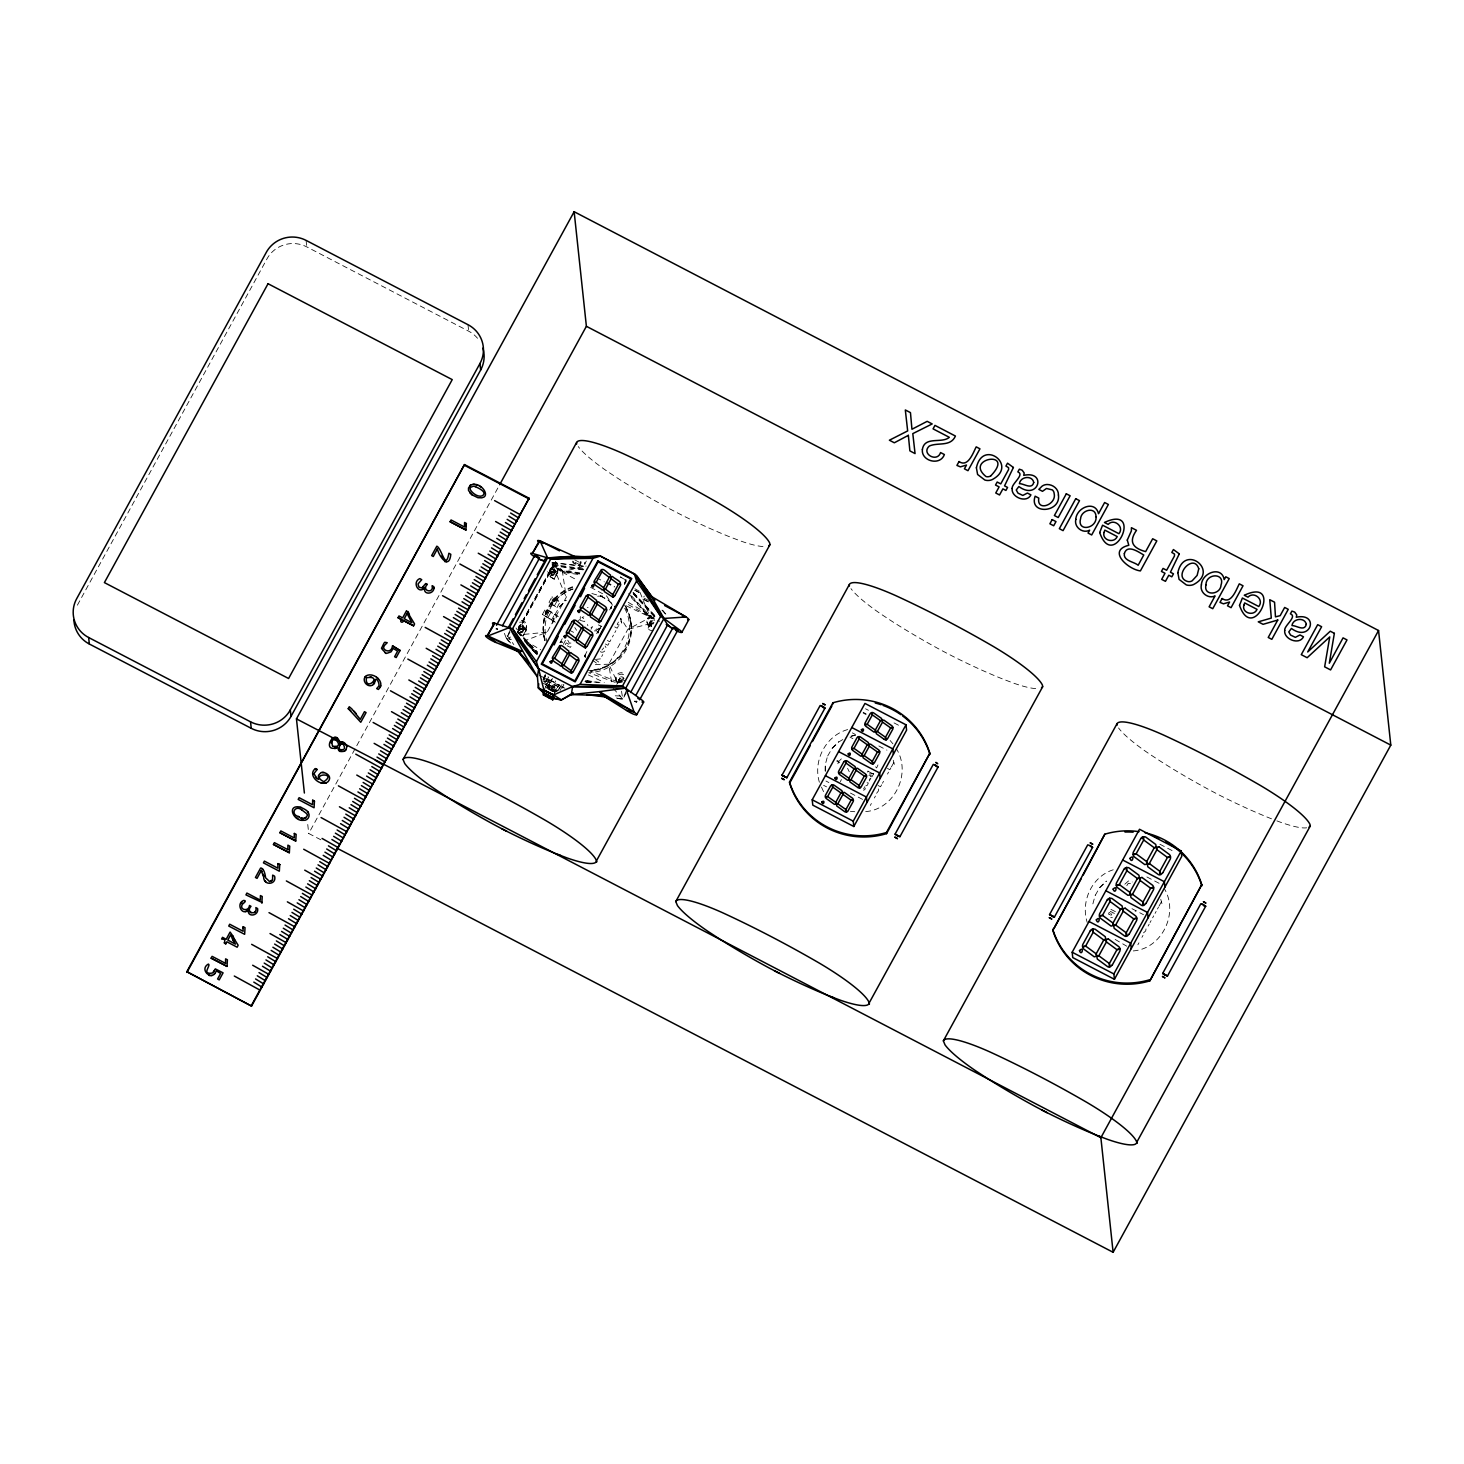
<?xml version="1.0" encoding="UTF-8"?>
<svg xmlns="http://www.w3.org/2000/svg" width="1464" height="1464" viewBox="0 0 1464 1464"><rect width="100%" height="100%" fill="white"/><g stroke="black" fill="none" stroke-linecap="round" stroke-linejoin="round"><path stroke-width="0.75" stroke-dasharray="5 3.75" d="M567.758 640.171L569.368 643.208L572.845 642.824M825.239 771.016L825.275 764.336M825.275 771.235L825.293 764.574L827.672 755.735M545.267 611.934C546.511 607.633 550.574 614.551 546.475 614.441C542.87 610.781 547.481 614.898 548.048 611.659M552.038 601.265L553.557 599.673L554.728 601.503L552.129 601.594L553.246 598.447L554.801 600.99M551.946 686.433C553.191 682.114 557.253 689.05 553.154 688.94C549.659 685.189 553.831 689.343 554.746 686.323M554.874 687.732L553.429 686.232L552.093 687.824M585.655 656.824L584.575 655.543L585.582 654.188M585.38 657.611L585.637 654.756M598.062 633.125L598.392 631.167M598.373 632.448L598.465 630.179M611.037 607.414L611.165 608.64L611.183 606.553M1126.804 885.683L1128.268 883.323L1130.739 883.744M522.886 627.013A1.83 1.793 -6.1 0 0 520.562 624.89A1.83 1.793 -6.1 0 0 519.848 627.928A1.83 1.793 -6.1 0 0 522.886 627.013L523.307 630.911M554.545 573.248L552.221 571.747L551.031 574.291M554.527 573.87L554.582 573.394M554.563 574.181L554.161 569.496A1.83 1.793 -6.1 0 0 551.361 568.032A1.83 1.793 -6.1 0 0 551.471 571.143A1.83 1.793 -6.1 0 0 554.161 569.496M619.913 682.261L619.437 678.838M651.132 625.988L651.59 624.396M555.716 690.66L547.481 686.378C547.078 682.096 549.494 693.076 555.881 691.392L556.558 688.702L544.846 682.608L547.957 676.899M847.583 768.326L849.248 771.766M840.409 781.666L841.361 779.543M509.435 641.927L506.453 638.597L509.765 630.728M626.098 691.301L622.786 699.17L616.033 698.328M552.623 622.841L555.021 614.258M552.642 623.078L555.039 614.477L559.596 606.535L566.056 600.258M1092.876 903.874L1095.255 895.053M559.998 642.367L561.316 641.305L562.688 642.275M591.017 627.599L592.627 626.592L590.907 629.392M869.25 779.306L870.842 778.281L869.122 781.081M519.757 630.417L519.903 629.666A2.745 2.69 -6.1 0 1 519.738 625.091A2.745 2.69 -6.1 0 1 523.929 627.287A2.745 2.69 -6.1 0 1 519.885 629.758L521.971 629.081L523.307 630.289M551.141 572.625L551.91 575.352L554.362 574.309M620.077 681.821L620.114 682.133M596.013 631.368C597.532 629.868 595.043 629.117 594.732 631.094M1124.846 884.201L1128.488 880.962L1132.239 881.987M868.939 775.279L871.3 775.133L870.439 776.707L871.94 776.817L873.66 773.504L869.159 773.944M554.344 579.25L548.469 575.59L554.344 579.25L557.747 572.278L551.928 569.258L557.821 572.882M648.058 628.056C659.349 609.774 639.091 632.1 653.804 630.453M871.94 776.817L873.734 773.523M77.372 605.199L267.034 258.78A29.353 28.694 -6.1 0 1 306.763 246.885L468.681 331.193A29.353 28.694 -6.1 0 1 477.52 338.276M320.872 839.805L308.721 833.474L498.584 486.67M510.698 643.044L506.453 638.597L509.929 632.265M518.091 629.191L552.989 565.433L562.688 570.484L579.671 572.827M518.11 629.502L552.989 565.433M517.963 630.911L553.282 566.403L562.341 571.125L579.323 573.449M518.091 631.057L553.282 566.403M523.051 635.669L526.509 629.337L520.69 626.299L526.582 629.959L523.106 636.254L517.231 632.649L520.562 634.717L515.84 635.175M554.27 578.628L557.747 572.278M542.43 614.423L545.486 608.841L551.178 611.806L557.217 615.667L554.142 621.248L542.43 614.423L555.313 622.218M549 602.363L552.056 596.763L557.747 599.728L560.072 602.033L557.015 607.615L549 602.363L557.015 607.615M551.324 604.65L554.38 599.069L552.056 596.763M548.122 617.387L551.178 611.806M554.691 605.327L557.747 599.728M580.622 561.609L579.305 565.726L573.321 562.615L573.174 561.206M572.772 561.115L572.955 562.725L579.415 566.092L581.153 562.926L580.97 561.316L579.232 564.482L574.4 561.956M551.471 620.205L554.527 614.624L545.486 608.841M537.105 652.944L524.862 639.585L524.972 640.72L547.17 632.137L566.275 597.275L562.341 571.125M586.332 561.041L584.593 564.207L584.429 562.597M560.09 642.659L562.249 638.707M543.345 678.107L545.377 674.373M542.998 679.625L545.139 675.728M543.473 679.333L545.505 675.599M543.565 679.662L545.633 675.856M563.311 644.343L565.488 640.372M565.232 644.691L566.202 642.879L571.399 645.587L570.411 647.381L567.117 645.752M545.724 686.488L549.494 679.625L557.235 683.651M543.913 690.276L549.494 679.625M546.859 688.135L551.763 679.168M547.353 687.915L552.532 678.454M553.301 695.162L558.022 686.524L548.652 681.638L558.022 686.524M553.538 694.961L559.175 684.658L557.217 690.496M558.022 690.496L561.115 684.823M559.12 689.178L562.213 683.505M560.035 690.514L563.146 684.804M586.881 651.517L583.715 658.324M596.635 633.711L600.972 625.787M609.628 609.939L611.806 605.986M624.304 583.312L626.135 579.799L620.48 576.853M601.063 626.647L597.806 632.576L596.489 632.448M624.433 583.916L626.226 580.641M624.433 584.539L626.171 581.373L622.401 579.415M618.448 622.054L617.186 624.378L618.833 625.238L621.175 620.974M600.423 658.873L596.397 659.331M601.704 656.531L602.765 654.591M608.933 643.337L607.871 645.276L602.162 642.293M610.872 639.805L609.811 641.763L604.083 638.78M612.409 637.005L613.471 635.065M614.825 632.594L615.887 630.655M618.284 626.263L617.222 628.202L611.513 625.22M648.772 601.905L642.806 598.794L644.27 596.086M616.765 684.475L620.224 678.125L617.881 683.176L608.75 664.198L627.836 629.337L649.705 617.698L655.085 620.022M626.263 692.838L622.786 699.17L616.124 697.944M837.811 763.732L839.055 761.445L836.639 760.182M839.421 760.768L841.361 758.846M870.293 805.456L871.373 803.516M874.374 798.008L875.435 796.068M881.603 784.814L880.541 786.772L874.813 783.789M882.463 783.24L883.524 781.3M887.477 774.09L888.538 772.15M890.954 767.758L889.892 769.698L884.164 766.715M893.845 762.451L891.503 766.733L889.838 765.873M1110.92 915.512L1111.908 913.719M1137.876 944.774L1138.937 942.834M1141.938 937.326L1143 935.386M1148.124 926.072L1149.185 924.132M1150.045 922.558L1151.107 920.618M1152.644 917.818L1153.705 915.86M1155.059 913.408L1156.121 911.45M1157.457 909.016L1158.518 907.058M1159.067 906.051L1161.409 901.769M548.707 677.009L544.974 683.816L560.163 691.74M827.691 755.973L832.266 748.031L838.726 741.736M1095.273 895.291L1099.83 887.349L1106.308 881.053M867.603 772.132L868.298 771.162M1135.167 911.45L1135.881 910.48M560.621 642.293L562.103 642.33M867.603 784.905L868.298 782.947L867.054 782.728M551.159 572.936L554.307 572.516M519.903 629.666L521.934 628.77L523.38 630.764M520.287 632.137L523.124 631.35M587.869 625.75L587.485 624.414M578.353 620.498L580.275 619.309L580.256 617.058A2.544 2.489 -6.1 0 1 581.867 615.795L581.245 615.466M580.238 620.407L584.557 621.559L585.545 619.766L582.013 617.424L583.862 616.82M559.614 606.773L566.092 600.478M832.284 748.269L838.744 741.974L846.631 737.289M1099.867 887.587L1106.326 881.291M863.723 789.023L863.852 788.09M585.527 655.469L584.722 656.933L584.575 655.543M520.251 631.826L522.886 632.045M620.388 681.767L622.145 681.236L620.736 681.144M867.31 785.253L865.755 785.894M876.588 793.287L878.492 790.853L878.254 788.053M875.582 766.807L876.625 767.959L877.979 764.903M1143.512 932.897L1145.708 930.921L1146.147 928.03M551.196 574.419L553.74 575.297M572.991 588.967C551.599 595.738 540.234 620.718 546.987 641.689M651.956 624.103L653.347 623.865M847.656 729.566C825.312 735.88 812.557 761.353 819.657 783.167M1113.226 869.781C1091.833 876.552 1080.469 901.513 1087.24 922.485M504.385 633.326L506.453 638.597L510.643 637.041M851.023 736.136L855.415 735.001M851.042 736.374L855.452 735.221M650.474 623.627L627.836 629.337L620.754 618.192M553.026 565.745L562.798 571.637L586.204 566.019M496.296 628.349L497.687 628.861M863.614 790.377L865.352 788.968L864.455 786.79M1110.737 917.635L1112.384 917.654M628.221 602.326L651.041 615.758L651.004 617.332A5.508 5.38 -6.1 0 0 651.334 627.727M590.852 670.475C621.797 669.396 639.933 630.911 623.024 605.639M865.7 811.605C894.632 809.354 911.596 773.431 896.59 749.092M1133.264 950.923C1162.215 948.672 1179.161 912.731 1164.173 888.41M651.041 615.758L650.839 615.777A5.472 5.38 38.3 0 0 647.161 622.511A5.6 5.508 38.3 0 0 651.187 626.336M524.167 634.37L547.17 632.137M597.641 596.196L606.59 595.885L612.501 605.181M595.299 664.674L608.75 664.198L612.227 686.159M628.605 593.67L650.053 617.058L654.518 616.985M615.228 695.821L623.499 696.059M495.912 628.916L497.339 629.483M521.312 620.388L524.771 621.706L526.253 624.012A5.527 5.289 -24.8 0 1 518.402 630.417M850.383 811.294L854.775 811.715M551.891 562.743L584.685 566.367M552.752 562.597L584.52 566.33M601.942 649.998L603.735 647.912M552.038 564.39L584.685 568.892M552.166 565.616L584.813 570.118M555.313 561.334L562.798 571.637L579.799 573.961M555.277 571.326L553.319 566.714L562.451 572.259L579.451 574.602M586.918 680.668L599.966 682.462M586.607 681.51L595.116 682.682M584.868 681.583L591.401 682.499M586.259 682.151L590.523 682.736M552.88 565.159L584.081 569.734M585.38 680.705L598.739 682.663M585.509 681.931L589.955 682.572M506.453 638.597L512.51 639.512M591.859 593.506L600.661 596.031L608.512 600.496L614.917 606.773M600.313 628.221L598.447 628.312A2.013 1.976 -6.1 0 0 597.934 629.557C593.487 628.916 599.38 626.976 597.349 626.665M615.264 682.389L588.748 672.726A44.03 43.042 -6.1 0 0 625.787 608.438M1276.901 820.883L1280.945 822.384A88.169 15.28 28.7 0 0 1306.675 827.819M1271.502 818.815L1270.368 818.358A144.607 25.071 28.7 0 1 1220.701 795.794L1210.216 790.322A144.607 25.071 28.7 0 1 1159.817 760.804L1148.892 753.631A88.169 15.28 28.7 0 1 1118.551 727.956M588.491 670.292L617.131 681.638L617.296 683.121M620.297 678.765L626.043 681.163M651.535 621.669L654.024 622.749M640.043 592.426L650.053 617.058L659.66 621.285M600.222 651.681C603.552 654.115 608.018 648.772 605.071 645.99M588.327 674.941L604.266 682.425M626.189 605.803L655.012 619.382M497.742 629.465L496.278 628.44M1115.385 911.651L1110.352 909.053L1109.364 910.828L1114.397 913.463M1159.872 844.216L1175.244 852.213M620.297 577.091L626.281 580.202M894.047 722.905L900.122 726.071M865.535 708.777L868.445 710.296M634.9 588.766L639.365 591.2M635.065 590.175L639.036 592.243M634.681 590.285L641.141 593.652M574.803 559.925L580.769 563.036M648.625 600.478L642.641 597.367L642.806 598.794M863.12 712.291L866.029 713.81M863.193 713.059L866.102 714.578M647.271 601.429L642.422 598.904L642.257 597.294M606.645 582.233L614.624 586.405M596.324 577.676L604.303 581.83M606.297 582.873L614.276 587.027M631.551 595.866L649.943 615.923L655.744 618.943M1146.879 876.954L1160.33 883.945M878.839 745.945L886.928 750.154M852.341 732.878L855.251 734.379M849.998 737.142L852.908 738.661M554.38 599.069L560.072 602.033M598.337 624.872L601.796 626.665M867.676 771.089L873.734 774.236M1131.983 908.687L1143.494 914.689M836.822 761.243L839.732 762.744M554.527 614.624L558.37 616.637M569.13 630.032L575.846 633.528M850.456 793.067L862.571 799.381M825.971 781.044L828.88 782.563M823.628 785.326L826.538 786.845M1115.147 939.431L1126.749 946.202M562.926 684.42L563.896 684.914L562.322 687.769L563.603 688.373M549.549 680.12L559.23 685.17M561.737 686.579L564.958 688.263M539.319 675.27L563.274 687.732M545.852 679.186L547.133 679.863M548.36 684.786L556.558 688.702M542.668 682.938L547.518 685.463L547.371 684.072M547.371 685.957L555.771 690.331M557.345 691.905L547.939 686.653M549.695 688.629L555.35 691.575M549.677 689.105L555.295 692.033M546.493 687.531L554.893 691.905M548.103 689.068L553.74 692.197M562.451 572.259L576.505 579.781M590.541 587.284L602.582 593.725M635.724 701.311L637.151 701.768L635.998 700.872M635.651 701.494C631.222 699.81 640.152 704.587 635.102 700.927M628.459 604.687L651.206 617.314M600.624 595.811L608.493 600.258L614.88 606.553M524.972 640.72L540.765 649.778M576.578 630.27L574.785 627.599M594.604 659.166L598.703 662.021L597.641 663.979L592.389 660.136M517.414 631.551L537.489 652.23L517.451 630.618M633.564 592.682L654.811 615.411M633.692 593.908L654.957 616.619M526.674 643.794L535.787 653.53M632.997 592.499L654.609 615.978M633.125 593.725L654.737 617.204M517.616 632.21L537.691 654.005M527.003 643.501L536.263 653.548M631.313 597.641L649.705 617.698M524.515 640.207L537.233 654.097M524.624 641.36L536.885 654.719M661.929 610.104L666.413 615.1M613.251 688.336L622.786 699.17L621.486 691.008M890.112 740.491L892.912 743.803M617.131 681.638L615.923 679.552A5.472 5.38 38.3 0 1 623.701 673.33M662.698 610.213L666.596 615.136M507.166 635.486L513.827 644.618M516.042 628.001L516.334 628.587A5.527 5.289 -24.8 0 0 517.25 629.63M821.469 787.101L824.177 792.976M651.169 626.153L651.096 625.677M556.759 574.84L566.275 597.275M1160.787 899.372L1161.94 903.654M893.241 760.274L894.376 764.354M620.553 618.558L621.743 623.078L620.571 618.778M519.683 630.581L519.263 626.665M649.943 615.923L650.053 617.058M650.675 621.779L651.206 626.464M649.796 622.584L650.016 624.158M646.923 621.084L647.088 622.676M630.581 620.169L630.838 622.529M631.13 625.769L631.387 628.148M618.558 679.625L618.778 681.199M615.685 678.143L615.85 679.717M597.806 631.387L597.952 632.796M584.813 562.688L584.959 564.097M579.14 564.317L579.415 566.092M562.688 570.484L562.798 571.637M557.729 568.325L557.912 570.137M555.131 569.88L555.332 571.454A2.745 2.69 -6.1 0 1 551.251 573.925A2.745 2.69 -6.1 0 1 551.105 569.258A2.745 2.69 -6.1 0 1 555.295 571.454M550.501 569.624L551.214 574.73M549.622 570.429L549.823 572.003M555.551 680.852L555.679 682.078M543.144 628.825L543.4 631.204M543.693 634.443L543.949 636.803M526.491 625.366L526.674 627.178M523.892 626.921L524.112 628.495A2.745 2.69 -6.1 0 1 520.013 630.984A2.745 2.69 -6.1 0 1 519.866 626.317A2.745 2.69 -6.1 0 1 524.057 628.495M518.384 627.47L518.604 629.044M467.986 324.697L468.681 331.193M306.086 240.389L306.763 246.885M307.751 824.488L308.721 833.474M554.655 599.581L553.319 601.173L551.891 599.856M548.195 613.05L546.749 611.732L545.413 613.343M616.673 682.389A5.508 5.38 -6.1 0 1 623.957 674.776M552.239 564.939A5.508 5.38 -6.1 0 1 557.876 569.661A5.508 5.38 -6.1 0 1 553.538 575.59A5.508 5.38 -6.1 0 1 547.152 571.893M622.328 681.053A1.83 1.793 -6.1 0 1 619.73 680.357A1.83 1.793 -6.1 0 1 620.681 677.869A1.83 1.793 -6.1 0 1 623.115 679.003M519.592 622.237A5.508 5.38 -6.1 0 1 526.528 628.587A5.508 5.38 -6.1 0 1 517.414 631.313M653.475 623.243A1.83 1.793 -6.1 0 1 651.041 622.804A1.83 1.793 -6.1 0 1 651.297 620.388A1.83 1.793 -6.1 0 1 653.768 620.407M651.718 624.067A1.83 1.793 -6.1 0 1 650.986 621.651A1.83 1.793 -6.1 0 1 653.456 620.901M622.237 680.284A1.83 1.793 -6.1 0 1 619.565 679.442A1.83 1.793 -6.1 0 1 620.901 677.009A1.83 1.793 -6.1 0 1 623.115 678.71M552.074 563.292A5.527 5.307 -24.8 0 1 557.619 567.392A5.527 5.307 -24.8 0 1 554.252 573.54A5.527 5.307 -24.8 0 1 547.554 571.546M624.652 605.218A44.03 43.042 -6.1 0 1 590.486 670.988M545.084 640.683A44.03 43.042 -6.1 0 1 572.698 587.485M544.736 640.482A44.03 43.042 -6.1 0 1 572.863 589.095M651.626 625A2.745 2.69 -6.1 0 1 650.254 621.065A2.745 2.69 -6.1 0 1 654.481 620.516M625.531 606.078A44.03 43.042 -6.1 0 1 590.413 670.219M544.992 639.914A44.03 43.042 -6.1 0 1 572.625 586.716M651.425 626.08A2.745 2.69 -6.1 0 1 653.347 621.084M622.163 682.151A2.8 2.727 -6.1 0 1 618.686 680.339A2.8 2.727 -6.1 0 1 620.553 676.917A2.8 2.727 -6.1 0 1 624.03 678.729M619.583 682.755A2.8 2.727 -6.1 0 1 619.583 678.765A2.8 2.727 -6.1 0 1 623.646 679.022M587.412 607.45A2.91 2.837 -6.1 0 1 588.071 607.578M762.982 546.529A88.169 15.28 28.7 0 1 740.656 541.003L730.06 536.977A144.607 25.071 28.7 0 1 680.412 514.413L669.926 508.96A144.607 25.071 28.7 0 1 619.51 479.423L608.603 472.25A88.169 15.28 28.7 0 1 578.262 446.575M1035.707 688.592A88.169 15.28 28.7 0 1 1013.381 683.066L1002.785 679.04A144.607 25.071 28.7 0 1 953.137 656.476L942.651 651.023A144.607 25.071 28.7 0 1 892.235 621.486L881.328 614.313A88.169 15.28 28.7 0 1 850.987 588.638M1110.59 913.701C1107.699 917.306 1108.431 909.638 1110.59 913.701M545.23 678.052L543.492 681.254L546.712 682.938L548.451 679.735L545.23 678.052M546.09 681.693L544.791 681.016L546.09 681.767M551.544 571.912A1.83 1.793 -6.1 0 0 554.252 570.265A1.83 1.793 -6.1 0 0 551.452 568.801A1.83 1.793 -6.1 0 0 551.544 571.912M520.306 628.953A1.83 1.793 -6.1 0 0 523.014 627.306A1.83 1.793 -6.1 0 0 520.214 625.86A1.83 1.793 -6.1 0 0 520.306 628.953M551.105 572.698A2.745 2.69 -6.1 0 0 555.167 570.228A2.745 2.69 -6.1 0 0 550.958 568.05A2.745 2.69 -6.1 0 0 551.105 572.698"/><path stroke-width="1.5" d="M596.434 860.887L769.954 544.645L769.716 543.089A78.91 13.688 28.7 0 0 720.123 504.11A210.047 36.417 28.7 0 0 623.188 453.639A78.91 13.688 28.7 0 0 576.578 442.549L403.058 759.487L404.723 763.513A88.169 15.28 28.7 0 0 435.083 789.206L445.989 796.361A144.607 25.071 28.7 0 0 496.388 825.897L506.782 831.296M869.159 1002.95L1042.679 686.707L1042.441 685.152A78.91 13.688 28.7 0 0 992.848 646.173A210.047 36.417 28.7 0 0 895.913 595.702A78.91 13.688 28.7 0 0 849.303 584.612L675.782 901.549L677.448 905.576A88.169 15.28 28.7 0 0 707.807 931.269L718.714 938.424A144.607 25.071 28.7 0 0 769.112 967.96L779.507 973.359A144.607 25.071 28.7 0 0 829.264 995.978L833.785 997.753M1136.741 1142.268L1310.262 826.025L1310.005 824.47A78.91 13.688 28.7 0 0 1260.431 785.491A210.047 36.417 28.7 0 0 1163.477 735.019A78.91 13.688 28.7 0 0 1116.886 723.93L943.365 1040.867L945.03 1044.893A88.169 15.28 28.7 0 0 975.372 1070.587L986.297 1077.742A144.607 25.071 28.7 0 0 1036.695 1107.278L1047.071 1112.677M424.523 587.778C423.041 596.013 435.375 593.981 433.838 586.643L432.118 585.746C434.204 594.073 421.065 591.163 427.195 584.392L425.695 583.605L421.815 587.979L418.997 587.137L417.972 584.026L421.724 579.671L419.82 578.591C411.732 581.995 418.667 594.878 424.542 587.851M466.064 526.418L466.138 524.844L465.991 530.041L450.107 521.77L451.058 519.958L464.491 527.022L464.582 522.465L466.375 523.471L466.156 524.917M346.712 747.262C347.865 748.067 344.113 738.57 339.849 743.09M392.535 645.862L400.056 650.51L392.535 645.862C391.163 655.03 381.354 649.558 384.099 646.264M243.006 927.956L243.134 931.287L229.702 924.223L228.75 926.053L244.653 934.325L245.019 927.664L243.225 926.73L243.006 928.048L243.225 926.73M382.012 648.113C378.975 646.887 389.644 656.384 385.014 652.651M544.242 693.588L538.423 687.989L538.715 683.743M379.085 685.39C378.938 680.394 374.674 675.087 373.265 684.731M378.664 686.341L376.687 688.592L378.371 689.452C386.057 682.517 373.997 671.885 366.476 675.673C360.821 679.278 366.878 688.135 372.442 685.17M576.578 442.549L576.651 443.995M849.303 584.612L849.376 586.058M1116.886 723.93L1116.959 725.375M375.095 681.913L375.26 680.778M314.339 773.944C312.344 771.766 320.232 782.892 315.492 776.945M493.423 624.396A7.338 1.281 28.7 0 1 494.246 623.078L512.565 628.77L536.41 661.655L538.642 668.92L537.434 676.899L538.423 687.989L553.538 694.851L553.941 698.639L561.371 699.92L571.363 694.577L572.589 686.598L580.037 684.365L622.511 686.012L641.049 699.389A7.338 1.281 28.7 0 1 641.927 702.006M279.716 864.547L279.331 871.208L263.447 862.863L264.398 861.107L277.831 868.189L277.922 863.614L279.716 864.638L277.922 863.614M314.449 801.119L314.065 807.762L298.18 799.417L299.132 797.679L312.564 804.743L312.656 800.186L314.449 801.192L312.656 800.259M294.337 833.419L294.264 837.975L280.832 830.912L279.88 832.723L295.765 840.995L296.131 834.352L294.356 833.492M366.769 677.722C383.696 675.05 365.14 692.399 366.329 678.326M433.637 588.656L433.82 587.686M674.812 628.751L674.062 628.074L676.075 628.898M675.819 629.319L676.789 629.538L676.039 628.898M332.42 745.908C329.199 729.767 347.078 748.598 333.06 746.237M331.138 742.943L331.578 741.589M382.104 647.033L384.135 642.861M344.571 748.36C343.015 735.587 333.81 753.521 343.82 749.239M242.347 904.331C238.888 909.894 248.88 912.218 249.484 905.466L250.985 906.326C244.854 912.914 257.847 916.135 255.889 907.607L257.627 908.577C259 916.007 246.83 917.818 248.313 909.62C242.402 916.83 235.521 903.636 243.591 900.452C248.807 900.36 240.169 905.502 242.951 903.489M470.402 487.768C468.334 489.671 476.77 498.071 482.278 495.839C489.836 490.898 469.358 484.73 475.599 486.615M380.201 687.165L380.768 685.738M314.486 772.901L317.102 769.46L315.401 768.582C306.763 774.968 320.506 787.577 327.991 781.758C334.121 775.078 321.275 769.973 320.25 773.541M543.089 692.252L543.913 690.276L553.301 695.162L552.752 699.847L543.382 694.961L543.089 692.252L552.459 697.12M215.3 968.894L223.077 972.846L219.216 979.892L217.605 978.977L220.643 973.45L216.251 970.76C212.774 982.289 198.445 969.589 208.345 964.081C211.145 964.593 203.24 973.121 208.913 973.139M346.474 748.122C346.693 753.21 337.818 751.069 339.758 751.27M214.97 969.497L212.518 973.011L209.645 973.377M290.988 716.427L290.293 709.93L479.954 363.511A29.353 28.694 -6.1 0 0 467.986 324.697L306.086 240.389A29.353 28.694 -6.1 0 0 266.338 252.284L76.677 598.703A29.353 28.694 -6.1 0 0 88.645 637.517L89.341 644.014L251.241 728.322A29.353 28.694 -6.1 0 0 290.988 716.427L480.649 370.008A29.353 28.694 -6.1 0 0 482.882 348.139M304.384 793.031L296.46 718.879L574.144 211.713L1378.557 630.527L1390.8 745.121L1113.116 1252.287L337.086 848.242M186.843 971.693L464.491 464.582L529.108 498.236L251.552 1006.097L186.843 971.693L251.552 1006.097M186.916 972.444L464.491 464.582M211.145 958.17L227.03 966.368L211.145 958.17L212.097 956.358L225.511 963.349M287.841 849.706L287.914 845.149L289.726 846.155L289.341 852.743L273.457 844.472L274.39 842.642L287.822 849.632M348.249 708.668L349.274 706.728L351.781 708.869L360.29 719.391L364.463 711.669L366.073 712.584L360.766 722.264L348.249 708.594L350.793 710.699M398.043 617.735L401.685 619.638L398.043 617.735L398.977 615.941L402.637 617.918L406.553 610.671L414.587 623.975L413.58 625.823L403.314 620.48L413.58 625.823M263.3 874.246L263.666 876.698L261.196 870.696L257.042 878.363L255.45 877.467L260.592 868.061C265.112 867.841 265.917 880.852 265.222 875.838M437.407 548.854L433.271 556.503L431.66 555.606L436.821 546.2C441.78 548.213 445.605 571.564 448.881 553.246L450.802 554.325C449.173 570.649 438.669 555.863 437.425 548.927M234.588 939.485L238.156 945.268L237.15 947.208L226.865 941.791L225.804 943.822C222.199 942.779 228.055 939.229 221.595 939.046L222.528 937.326L226.188 939.302L230.104 932.056L233.014 936.228M401.685 619.565C398.556 621.559 403.442 624.103 403.295 620.407M227.03 966.441L227.396 959.798L225.602 958.847L225.529 963.422M261.855 903.16L262.221 896.499L260.427 895.565L260.336 900.14L246.904 893.058L245.952 894.888L262.202 902.501M387.155 653.237L390.998 651.864L393.23 648.424L397.622 651.114L394.603 656.732L396.195 657.556L400.056 650.437M499.682 484.676L586.387 326.307L574.144 211.713M251.479 1005.329L529.108 498.236M529.254 663.595L519.171 651.919L495.363 642.22A7.338 1.281 28.7 0 1 486.963 637.481A7.338 1.281 28.7 0 1 487.311 635.76L494.246 623.078M534.799 556.942A7.338 1.281 28.7 0 1 532.42 553.355L539.374 540.673L574.071 556.174L589.48 557.015M494.869 623.28L487.311 635.76M532.42 553.355L539.996 540.875L559.504 550.848M496.516 625.274L534.689 555.551L537.05 556.247L539.539 558.077L502.445 625.805M508.868 626.592L513.242 618.632M515.419 614.642L521.971 602.692M524.149 598.703L526.326 594.713M528.504 590.742L535.055 578.774M537.233 574.803L543.784 562.835M543.236 543.473L539.996 540.875L547.609 557.876L509.417 627.599L487.933 635.962L496.058 642.476M536.41 661.655L592.975 558.333L600.423 556.1L634.351 573.76L654.866 600.386M564.592 624.451L575.004 605.437M558.205 636.419L554.124 644.929M584.575 588.235L580.513 596.763M549.238 696.516L549.403 698.053L549.457 696.114L546.237 694.43L549.366 697.669L546.328 695.4M548.945 697.267L549.457 696.114M549.348 697.486L545.999 694.833L546.163 696.37L546.237 694.43M580.037 684.365L636.602 581.043L634.351 573.76L667.676 624.78L630.581 692.527M553.868 698.072L561.371 699.92L573.266 692.929L571.363 694.577L599.471 691.594L602.802 695.473L627.214 710.864A7.338 1.281 28.7 0 0 635.779 714.871A7.338 1.281 28.7 0 0 634.113 712.071L625.769 688.172L663.942 618.448L686.177 616.985A7.338 1.281 28.7 0 1 687.586 619.748M635.907 695.29L673.001 627.562L675.984 628.605L677.85 630.087L639.677 699.81M636.73 714.761L643.684 702.079M681.858 632.357L688.794 619.675M781.977 775.243L820.151 705.52L822.53 706.197L825.001 708.045L786.827 777.768L781.977 775.243L786.827 777.768M789.517 782.014L832.906 702.793A77.83 76.091 -6.1 0 1 929.841 753.265L886.58 833.638A77.83 76.091 -6.1 0 1 789.645 783.167L789.517 782.014A77.83 76.091 -6.1 0 0 886.47 832.504L886.58 833.638M789.645 783.167L810.251 745.542M812.41 741.571L831.936 705.923M812.209 799.783L864.968 703.434L905.996 724.808L906.582 730.152L853.823 826.501L812.776 805.127L812.209 799.783L853.256 821.158L853.823 826.501M867.2 744.902L862.223 753.997L863.174 757.858L871.043 763.458M851.078 779.543L856.056 770.467L855.104 766.587L847.235 761.006A2.708 2.654 -6.1 0 0 845.57 760.731L846.137 763.183L853.951 768.728L855.543 768.399M882.426 722.283L877.448 731.378L874.008 732.11L866.157 726.528A3.148 3.093 -6.1 0 1 864.986 724.954L867.328 724.406L875.161 729.95L875.6 731.762M853.256 821.158L905.996 724.808M886.47 832.504L929.841 753.265M896.938 835.615L895.09 834.132L933.263 764.409L935.624 765.086L938.113 766.935L899.939 836.658L898.201 836.273M1050.31 915.329L1049.56 914.561L1087.734 844.838L1090.735 845.863L1092.583 847.345L1054.409 917.086L1052.049 916.391M1145.068 832.778A77.83 76.091 -6.1 0 1 1201.761 884.659L1149.826 980.88A77.83 76.091 -6.1 0 1 1052.872 930.409L1104.808 834.187A77.83 76.091 -6.1 0 1 1139.065 831.662M1053.952 928.432L1081.072 878.912M1083.25 874.941L1104.808 834.187M1072.179 952.241L1139.504 829.264L1181.192 850.968L1181.759 856.33L1114.433 979.306L1072.746 957.584L1072.179 952.241L1113.866 973.944L1114.433 979.306M1113.866 973.944L1181.192 850.968M1149.826 980.88L1201.761 884.659M1164.521 974.933L1162.672 973.45L1200.846 903.727L1203.207 904.404L1205.696 906.234L1167.503 975.976L1166.351 975.829M1113.116 1252.287L1100.873 1137.693L1378.557 630.527M213.744 971.785L214.293 970.925M539.539 558.077L537.8 557.692M677.85 630.087L675.49 629.392M825.001 708.045L823.262 707.661M895.09 834.132L899.939 836.658M938.04 767.026L936.374 766.55M1049.56 914.561L1054.409 917.086M1092.583 847.345L1091.43 847.217M1162.672 973.45L1167.503 975.976M1205.696 906.234L1203.957 905.868M384.465 645.441L387.21 642.714L384.739 642.257M339.868 743.163C335.567 725.321 320.067 753.777 337.525 747.354L338.806 750.666M373.997 684.017L374.601 683.102M319.518 774.182C316.718 775.353 320.396 781.227 317.597 778.72M240.865 903.562L242.146 901.714M365.579 676.441L364.847 677.393M469.724 485.865L470.621 485.023L468.498 488.024L468.535 490.55L472.506 495.161L469.871 492.929M254.498 912.456L255.34 911.285M543.382 694.961L544.297 693.753M552.752 699.847L553.667 698.639L546.273 694.814M265.606 877.76L269.577 881.584L272.578 879.736L272.67 875.106L274.592 876.167C277.044 884.97 263.099 886.104 263.666 876.625M214.019 974.274L214.824 973.377M344.077 751.215L345.504 749.971M422.492 587.741L423.791 586.716M768.765 545.761L769.954 544.645M596.598 861.436L595.226 862.699A88.169 15.28 28.7 0 1 567.117 857.959L557.674 854.372M1041.49 687.824L1042.679 686.707M869.323 1003.499L867.951 1004.761A88.169 15.28 28.7 0 1 839.842 1000.022L830.399 996.435M1309.054 827.142L1310.262 826.025M1136.888 1142.817L1135.533 1144.079A88.169 15.28 28.7 0 1 1107.425 1139.321L1097.982 1135.753M483.248 497.412C490.074 494.795 480.027 480.833 470.621 485.096M990.725 475.91C1016.364 449.43 963.367 458.195 986.004 476.55A5.783 5.655 -6.1 0 0 990.725 475.91M470.932 487.146L473.311 486.268M298.674 816.509C303.03 822.274 308.977 814.899 307.147 814.46M324.221 781.465C337.672 771.949 309.252 773.852 323.398 781.465M247.105 910.919L245.714 911.651M270.785 881.438L271.792 880.834M577.969 557.034L571.235 556.832L574.071 556.174L547.609 557.876L544.699 559.321L544.864 560.858L540.491 559.815A7.338 1.281 28.7 0 1 538.112 558.772M335.238 737.527L332.291 738.24M601.429 569.496L594.274 581.043A3.733 3.642 -6.1 0 0 594 582.398L596.324 582.05L601.814 572.04C600.624 564.921 608.548 574.254 610.415 574.913L611.019 578.957L605.529 588.967L602.18 589.992C601.301 588.162 589.809 583.697 596.36 582.306L603.442 587.631L603.735 589.516M559.779 645.569L552.623 657.098A3.733 3.642 -6.1 0 0 552.349 658.471L554.673 658.123L560.163 648.095C558.992 640.994 566.916 650.327 568.764 650.968L569.368 655.012L563.878 665.04L560.529 666.065C559.669 664.235 548.177 659.752 554.728 658.379L561.792 663.704L562.084 665.589M675.581 630.362A7.338 1.281 28.7 0 0 681.602 632.503A7.338 1.281 28.7 0 0 679.223 629.666L663.942 618.448L651.535 596.507L636.602 575.407L600.423 556.1L550.739 559.028L512.565 628.77L538.642 668.92L543.839 689.8L553.538 694.961L572.589 686.598L622.511 686.012L660.685 616.271L634.351 573.76M305.848 818.083L304.073 818.394M610.689 576.798L609.134 577.274L602.07 571.966M604.01 589.699L605.565 589.223L612.647 594.549L613.013 597.257L604.303 591.584L603.699 587.558L609.17 577.53L612.538 576.505C613.215 578.134 625.073 583.02 618.339 584.191L611.257 578.866L610.982 576.981M596.8 602.162L595.262 602.637L588.18 597.312C586.497 590.34 594.841 599.636 596.525 600.258L597.129 604.303L591.639 614.331L588.29 615.356C587.43 613.526 575.938 609.042 582.489 607.67L589.553 612.977L589.846 614.88M590.138 615.063L591.694 614.587L598.758 619.894L599.142 622.621L590.413 616.948L589.809 612.904L595.299 602.894L598.648 601.869C599.343 603.479 611.202 608.384 604.449 609.555L597.385 604.229L597.092 602.344M582.928 627.507L581.373 627.983L574.291 622.676C572.625 615.703 580.97 624.982 582.635 625.622L583.258 629.666L577.768 639.677L574.419 640.701C573.723 639.091 561.865 634.187 568.599 633.015L575.681 638.341M562.377 665.772L563.914 665.297L570.997 670.604L571.381 673.33L562.652 667.657L562.048 663.613L567.538 653.603L570.887 652.578C571.564 654.188 583.441 659.093 576.688 660.264L569.624 654.939L569.331 653.054M336.171 748.25L334.707 748.616M211.219 975.646L212.207 975.408M341.002 742.614L342.173 742.34M320.653 782.654L326.106 783.112M871.611 712.639L872.251 715.054L867.274 724.149L864.913 724.625A3.001 2.946 -6.1 0 1 865.041 723.033L870.055 713.865A2.58 2.525 -6.1 0 1 873.514 712.822L881.474 718.403L882.682 722.228L890.515 727.791L892.857 727.297A3.148 3.093 -6.1 0 0 891.686 725.668L883.835 720.087L880.395 720.8L875.417 729.896L876.369 733.775L884.219 739.357M858.416 736.721L859.057 739.137L854.079 748.232L851.719 748.708A3.001 2.946 -6.1 0 1 851.847 747.134L856.861 737.966A2.58 2.525 -6.1 0 1 860.338 736.904L868.298 742.504L869.232 746.366L864.254 755.461L860.814 756.193L852.963 750.611A3.148 3.093 -6.1 0 1 851.792 749.037L854.153 748.488L861.967 754.052L862.406 755.863M832.046 784.905L832.687 787.321L827.709 796.416L825.348 796.892A3.001 2.946 -6.1 0 1 825.476 795.3L830.491 786.131A2.58 2.525 -6.1 0 1 833.949 785.088L841.91 790.67L842.861 794.549L837.884 803.644L834.443 804.377L826.593 798.777A3.148 3.093 -6.1 0 1 825.422 797.203L827.764 796.654L835.596 802.217L836.036 804.029M881.914 720.215L880.34 720.562L872.507 714.999L871.904 712.565M875.911 731.963L877.503 731.616L885.336 737.179L885.94 739.796M862.735 756.046L864.327 755.717L872.141 761.262L872.745 763.879M842.349 792.482L840.775 792.829L832.943 787.266L832.339 784.832M836.347 804.23L837.939 803.882L845.771 809.446L846.375 812.044A2.361 2.306 -6.1 0 1 844.655 811.623L836.804 806.042L835.853 802.162L840.83 793.067L844.271 792.335L852.121 797.917A3.148 3.093 -6.1 0 1 853.292 799.509L850.95 800.058L843.118 794.495L842.678 792.683M886.232 739.723L885.592 737.124L890.569 728.029L892.93 727.553A3.001 2.946 -6.1 0 1 892.802 729.145L887.77 738.332A2.251 2.196 -6.1 0 1 884.329 739.375M873.038 763.824L872.398 761.225L877.375 752.13L879.736 751.636A3.001 2.946 -6.1 0 1 879.608 753.228L874.594 762.415A2.251 2.196 -6.1 0 1 871.135 763.458M859.844 787.907L859.222 785.308L864.199 776.213L866.56 775.737A3.001 2.946 -6.1 0 1 866.432 777.329L861.399 786.497A2.251 2.196 -6.1 0 1 857.941 787.559M538.112 557.546L536.391 556.174M822.713 703.507L825.257 704.916L822.695 703.617M783.149 775.774L785.692 777.183M785.656 777.238L783.112 775.828M781.758 778.317L784.32 779.708L781.739 778.409M934.435 764.94L936.356 766.276M1090.296 842.825L1092.839 844.234L1090.314 842.99M1050.731 915.092L1053.275 916.501L1051.847 916.043M1049.34 917.617L1051.884 919.026L1049.359 917.782M1201.999 904.258L1204.195 905.667M1166.369 975.335L1163.88 973.963L1164.63 974.731M333.664 739.814L334.982 739.631M472.506 495.088L477.959 497.723L482.168 497.833M628.148 691.374L625.769 688.172L599.471 691.594L634.113 712.071L626.501 710.388M334.414 746.732L335.75 746.622M533.042 553.557L547.609 557.876L600.423 556.1M444.617 561.554L446.52 561.718M592.975 558.333L550.739 559.028L547.609 557.876M472.964 484.364L474.354 484.328M571.363 694.577L602.802 695.473L634.113 712.071M625.769 688.172L572.589 686.598L538.642 668.92L509.417 627.599L537.434 676.899L516.353 648.955M324.075 772.516L322.025 772.571M299.461 806.938C286.413 804.962 293.752 821.469 303.103 820.316C307.294 821.084 310.624 816.418 308.41 812.813C308.209 809.94 297.302 806.024 301.145 807.506M593.707 694.686L602.802 695.473M586.771 694.631L607.029 697.193M209.114 975.427L210.175 975.646M303.103 820.316L301.529 819.968M682.37 616.143L686.177 616.985L651.535 596.507M302.957 818.248L301.675 817.9M342.21 744.133L343.326 744.389M341.716 749.861L340.563 749.531M898.329 836.054L896.755 835.23M475.892 484.694L477.557 485.261M370.209 676.716L371.819 677.21M541.168 560.072L544.645 561.298M937.747 763.732L935.862 762.396L937.106 763.439M561.06 855.69L556.54 853.915A144.607 25.071 28.7 0 1 506.873 831.351L501.64 828.697M1101.349 1137.071L1096.847 1135.295A144.607 25.071 28.7 0 1 1047.181 1112.731L1041.947 1110.078M336.281 737.801L337.306 738.204M302.042 810.159C295.142 804.102 289.781 814.625 298.674 816.583M1089.966 845.698L1091.449 846.759M774.365 970.76L779.598 973.414M586.387 326.307L1390.8 745.121M464.564 465.351L529.199 498.986M494.594 500.615L520.525 514.834M510.625 513.041L518.787 518.018M508.886 516.206L517.048 521.184M507.148 519.372L515.31 524.35M505.428 522.538L513.571 527.516M495.601 521.513L511.851 530.682M501.951 528.888L510.113 533.848M500.212 532.054L508.374 537.032M498.474 535.22L506.636 540.198M1122.668 860.009L1164.356 881.712L1164.923 887.074M496.735 538.386L504.897 543.364M477.227 532.31L503.177 546.529M851.774 727.517L892.82 748.891L893.388 754.235M450.107 521.77L465.991 529.968M493.277 544.736L501.438 549.695M491.538 547.902L499.7 552.88M489.799 551.068L497.961 556.046M488.061 554.234L496.223 559.211M478.252 553.209L494.484 562.377M484.602 560.584L492.764 565.543M482.864 563.75L491.026 568.727M838.579 751.599L879.626 772.974L880.193 778.336M1105.832 890.753L1147.52 912.456L1148.105 917.818M481.125 566.916L489.287 571.893M479.387 570.082L487.549 575.059M459.879 564.006L485.81 578.225M475.928 576.432L484.072 581.391M474.19 579.598L482.351 584.575M472.451 582.764L480.613 587.741M470.713 585.929L478.874 590.907M460.904 584.905L477.136 594.073M825.403 775.7L866.432 797.057L867.017 802.418M467.236 592.279L475.397 597.239M465.515 595.445L473.677 600.423M1089.015 921.497L1130.702 943.2L1131.269 948.562M463.777 598.611L471.939 603.589M462.038 601.777L470.2 606.755M427.214 584.465L425.695 583.605M442.531 595.702L468.462 609.921M458.561 608.127L466.723 613.087M456.823 611.293L464.985 616.253M455.103 614.459L463.265 619.437M453.364 617.625L461.526 622.603M443.555 616.6L459.788 625.769M449.887 623.975L458.049 628.934M448.149 627.141L456.31 632.1M446.428 630.307L454.572 635.284M444.69 633.473L452.852 638.45M425.182 627.397L451.113 641.616M441.213 639.823L449.375 644.782M546.109 695.803L549.622 697.651M439.475 642.989L447.636 647.948M437.736 646.155L445.898 651.132M436.016 649.321L444.178 654.298M426.189 648.278L442.439 657.464M432.539 655.671L440.701 660.63M430.8 658.837L438.962 663.796M429.062 662.003L437.224 666.98M427.323 665.168L435.485 670.146M407.815 659.093L433.765 673.312M423.865 671.519L432.026 676.478M422.126 674.684L430.288 679.644M420.388 677.85L428.549 682.828M418.649 681.016L426.811 685.994M408.84 679.973L425.072 689.16M415.19 687.348L423.352 692.326M413.452 690.532L421.614 695.492M411.713 693.698L419.875 698.657M409.975 696.864L418.137 701.842M390.467 690.788L416.398 705.008M406.516 703.196L414.678 708.173M404.778 706.38L412.94 711.339M403.039 709.546L411.201 714.505M401.301 712.712L409.463 717.689M391.492 711.669L407.724 720.855M397.824 719.044L405.986 724.021M396.103 722.228L404.265 727.187M394.365 725.394L402.527 730.353M392.627 728.56L400.788 733.537M373.119 722.466L399.05 736.703M389.15 734.891L397.311 739.869M387.429 738.076L395.573 743.035M385.691 741.242L393.853 746.201M383.952 744.407L392.114 749.385M374.144 743.364L390.376 752.551M380.475 750.739L388.637 755.717M378.737 753.923L386.899 758.883M377.017 757.089L385.178 762.049M296.46 718.879L1100.873 1137.693M375.278 760.255L383.44 765.233M355.77 754.161L381.701 768.399M371.801 766.587L379.963 771.565M370.063 769.753L378.224 774.731M368.324 772.937L376.486 777.896M366.604 776.103L374.766 781.081M356.777 775.06L373.027 784.247M88.645 637.517L250.545 721.825A29.353 28.694 -6.1 0 0 290.293 709.93M363.127 782.435L371.289 787.412M361.388 785.601L369.55 790.578M359.65 788.785L367.812 793.744M315.419 768.655L317.121 769.552M357.93 791.951L366.073 796.91M338.404 785.857L364.353 800.094M354.453 798.283L362.615 803.26M352.714 801.448L360.876 806.426M350.976 804.633L359.137 809.592M349.237 807.799L357.399 812.758M339.428 806.756L355.679 815.942M345.779 814.13L353.94 819.108M344.04 817.296L352.202 822.274M342.302 820.481L350.463 825.44M340.563 823.646L348.725 828.606M321.055 817.553L346.986 831.79M337.104 829.978L345.266 834.956M335.366 833.144L343.528 838.122M333.627 836.328L341.789 841.288M331.889 839.494L340.051 844.453M322.08 838.451L338.312 847.638M328.43 845.826L336.574 850.804M326.692 848.992L334.853 853.97M324.953 852.158L333.115 857.135M323.215 855.342L331.376 860.301M303.707 849.248L329.638 863.486M319.738 861.674L327.899 866.651M318.017 864.84L326.179 869.817M316.279 868.006L324.441 872.983M314.54 871.19L322.702 876.149M304.732 870.147L320.964 879.315M311.063 877.522L319.225 882.499M309.325 880.688L317.487 885.665M307.605 883.853L315.767 888.831M305.866 887.038L314.028 891.997M286.358 880.944L312.29 895.163M302.389 893.369L310.551 898.347M300.651 896.535L308.812 901.513M298.93 899.701L307.074 904.679M297.192 902.885L305.354 907.845M287.365 901.842L303.615 911.011M293.715 909.217L301.877 914.195M291.977 912.383L300.138 917.361M290.238 915.549L298.4 920.527M288.518 918.733L296.68 923.692M269.01 912.639L294.941 926.858M285.041 925.065L293.203 930.043M283.302 928.231L291.464 933.209M281.564 931.397L289.726 936.374M279.825 934.563L287.987 939.54M270.017 933.538L286.267 942.706M276.367 940.913L284.528 945.89M274.628 944.079L282.79 949.056M272.89 947.245L281.051 952.222M271.151 950.411L279.313 955.388M251.643 944.335L277.574 958.554M267.692 956.761L275.854 961.72M265.954 959.926L274.116 964.904M264.215 963.092L272.377 968.07M224.175 942.908L225.804 943.822M262.477 966.258L270.639 971.236M252.668 965.234L268.9 974.402M259.018 972.608L267.18 977.568M257.28 975.774L265.442 980.752M255.541 978.94L263.703 983.918M253.803 982.106L261.965 987.084M234.295 976.031L260.226 990.25M664.656 605.565L686.177 616.985M536.794 556.942L536.044 556.448M479.35 486.085L481.217 487.091M296.076 817.406L297.869 818.449M261.379 868.536L263.008 869.579M536.538 557.034L534.689 555.551M637.81 698.328L638.926 699.042M302.023 810.086L306.653 813.618M250.015 911.889L251.131 912.786M553.538 694.851L561.371 699.92M663.942 618.448L660.685 616.271L636.602 581.043M666.23 624.323L672.342 628.459A7.338 1.281 28.7 0 0 673.111 628.953M674.264 628.697L673.001 627.562M857.849 787.541L849.98 781.941L849.029 778.079L854.006 768.984L857.447 768.252L865.316 773.834A3.148 3.093 -6.1 0 1 866.468 775.408L864.126 775.957L856.312 770.412L855.854 768.6M262.221 871.519L261.196 870.696M577.804 639.933L584.886 645.258L585.252 647.985L576.542 642.312L575.919 638.267L581.409 628.239L584.758 627.214C585.454 628.843 597.312 633.747 590.578 634.9L583.496 629.593L583.221 627.69M560.419 648.021L567.483 653.347M376.504 677.393L378.078 678.564M667.676 624.78L671.628 627.983M538.423 687.989L544.187 693.021M821.396 706.27L823.884 707.441M645.716 591.017L653.347 598.831M515.419 648.607L528.87 663.595M354.123 711.248L356.228 713.7M264.764 880.559L265.844 881.932M307.55 811.697L308.41 812.813M233.709 941.206L235.43 944.115L227.817 940.071L230.653 934.874L233.728 941.279L232.428 938.863M232.996 936.155L234.588 939.559M442.439 557.455L441.835 555.972M408.09 611.549L409.444 614.843M1137.052 1143.347L1136.485 1141.408A78.91 13.688 28.7 0 0 1086.91 1102.429A210.047 36.417 28.7 0 0 989.957 1051.957A78.91 13.688 28.7 0 0 943.365 1040.867M869.47 1004.029L868.902 1002.108A78.91 13.688 28.7 0 0 819.328 963.111A210.047 36.417 28.7 0 0 722.374 912.639A78.91 13.688 28.7 0 0 675.782 901.549M596.745 861.967L596.177 860.045A78.91 13.688 28.7 0 0 546.603 821.048A210.047 36.417 28.7 0 0 449.649 770.576A78.91 13.688 28.7 0 0 403.058 759.487M869.049 744.499L869.488 746.311L877.32 751.874L879.663 751.325A3.148 3.093 -6.1 0 0 878.492 749.751L870.641 744.169L867.146 744.645L859.313 739.082L858.728 736.648M849.23 779.946L848.772 778.134L840.958 772.571L838.616 773.12A3.148 3.093 -6.1 0 0 839.769 774.694L847.638 780.275L851.133 779.8L858.965 785.363L859.551 787.961M346.62 745.469L346.748 746.274M832.906 702.793L833.016 703.928M479.954 363.511L480.649 370.008M341.075 744.169L340.087 744.682M295.765 840.995L279.88 832.723M289.341 852.743L273.457 844.472M250.545 721.825L251.241 728.322M538.148 541.607A7.338 1.281 28.7 0 1 539.374 540.673M1124.974 832.028A77.83 76.091 -6.1 0 1 1133.118 832.174M1154.931 836.786A77.83 76.091 -6.1 0 1 1158.701 838.286M1165.966 841.837A77.83 76.091 -6.1 0 1 1179.179 851.06M1180.679 852.396A77.83 76.091 -6.1 0 1 1201.889 885.812M1149.697 979.745A77.83 76.091 -6.1 0 1 1052.744 929.256M875.252 703.013A77.83 76.091 -6.1 0 1 881.108 704.733M883.012 705.392A77.83 76.091 -6.1 0 1 900.909 714.707M902.538 715.896A77.83 76.091 -6.1 0 1 929.969 754.418M89.341 644.014A29.353 28.694 -6.1 0 1 73.895 619.693M1099.702 532.548C1113.372 572.204 1144.244 503.836 1104.478 522.465L1108.157 524.387C1113.83 518.073 1124.663 526.619 1118.917 533.701L1102.575 525.192L1099.702 532.548M1239.514 605.364C1253.202 645.002 1284.074 576.633 1244.29 595.262L1247.987 597.184C1253.66 590.87 1264.493 599.417 1258.747 606.517L1242.387 598.007L1239.514 605.364M922.393 449.375C920.874 461.123 940.236 466.284 944.371 454.535L940.565 452.559C937.235 463.027 920.691 453.639 929.329 446.044C937.875 442.11 950.594 447.106 955.425 436.052L934.965 425.383L933.062 428.861L949.349 437.333C941.663 443.867 924.626 435.796 922.393 449.375M976.396 467.785L977.604 474.482L984.851 480.027A10.449 10.211 -6.1 0 0 991.915 479.753C1018.889 465.881 982.692 438.212 976.396 467.785M1177.843 572.662L1179.069 579.36L1186.298 584.905A10.449 10.211 -6.1 0 0 1193.361 584.648C1220.336 570.777 1184.138 543.107 1177.843 572.662M1013.399 467.474L1004.542 485.865L1007.561 487.439L1005.914 490.44L1002.895 488.866L999.546 494.978L995.758 493.002L999.107 486.89L995.538 485.042L997.185 482.04L1000.754 483.889L1008.568 469.615L1008.605 467.675L1005.933 466.064L1007.525 463.173L1013.399 467.474M1179.289 553.85L1170.431 572.241L1173.451 573.815L1171.804 576.816L1168.784 575.242L1165.454 581.336L1161.666 579.378L1164.996 573.266L1161.446 571.418L1163.075 568.416L1166.643 570.265L1174.457 555.991L1174.512 554.051L1171.822 552.44L1173.414 549.549L1179.289 553.85M1127.28 540.088L1128.817 545.267C1106.747 550.592 1128.305 569.514 1140.401 570.905L1156.816 540.911L1152.68 538.752L1145.635 551.617C1132.258 547.975 1128.634 541.46 1136.503 530.316L1131.416 527.681L1131.379 530.883L1127.28 540.088M1198.76 568.782L1197.131 575.407L1192.172 580.805A5.783 5.655 -6.1 0 1 1187.45 581.446C1172.133 576.743 1193.672 552.294 1198.76 568.782M1205.97 584.905C1203.079 596.251 1220.519 595.153 1221.013 585.088C1225.423 572.607 1205.86 573.064 1205.97 584.905M1075.82 519.409C1073.826 527.04 1082.756 533.976 1089.637 530.169L1088.045 533.061L1091.687 534.964L1108.376 504.476L1104.625 502.518L1098.512 513.699C1095.109 499.59 1076.205 507.697 1075.82 519.409M1058.435 495.033C1060.979 513.022 1028.625 514.834 1035.139 496.204L1038.781 498.108C1036.457 512.254 1056.898 504.641 1054.153 493.569A5.216 5.106 -6.1 0 0 1052.268 489.873L1046.467 488.482L1042.496 491.318L1038.836 489.415L1042.002 486.231A8.693 8.491 -6.1 0 1 1047.272 484.511C1052.945 484.511 1058.692 489.013 1058.435 495.033M821.78 802.089C823.591 806.902 825.55 798.557 821.78 802.089M834.974 778.006C836.786 782.819 838.726 774.474 834.974 778.006M848.168 753.923C849.98 758.736 851.92 750.392 848.168 753.923M861.344 729.822C863.156 734.654 865.114 726.309 861.344 729.822M1201.395 584.886C1199.382 592.389 1208.203 599.325 1215.065 595.921L1209.118 606.81L1212.759 608.695L1229.229 578.609L1225.771 576.798L1224.252 579.598C1221.525 565.214 1201.761 572.991 1201.395 584.886M1104.021 532.475C1101.788 540.234 1114.122 543.839 1117.215 536.574L1104.826 530.133L1104.021 532.475M1243.851 605.273C1241.6 613.032 1253.934 616.637 1257.045 609.372L1244.656 602.93L1243.851 605.273M1079.48 950.594C1081.676 957.31 1084.659 945.323 1079.48 950.594M1096.316 919.85C1098.512 926.584 1101.495 914.579 1096.316 919.85M1113.134 889.106C1115.348 895.84 1118.331 883.835 1113.134 889.106M1129.97 858.362C1132.184 865.096 1135.167 853.091 1129.97 858.362M1012.173 488.464C1010.91 497.193 1026.685 503.653 1030.912 494.869L1027.417 493.057L1022.824 495.436L1017.974 493.13L1016.254 490.001L1018.853 486.542C1038.598 501.054 1047.126 470.347 1023.739 475.343L1024.196 472.982L1022.128 470.164L1019.347 469.194L1017.846 471.902C1025.111 474.702 1011.368 483.797 1012.173 488.464M1284.715 630.38C1283.471 639.091 1299.227 645.569 1303.472 636.785L1299.959 634.955L1295.384 637.352L1290.534 635.047L1288.796 631.917L1291.413 628.459C1311.14 642.971 1319.686 612.263 1296.281 617.241L1296.756 614.88L1294.67 612.08L1291.889 611.092L1290.406 613.819C1297.671 616.619 1283.91 625.714 1284.715 630.38M1124.352 553.557C1123.126 560.95 1134.197 561.737 1138.169 565.25L1143.768 555.002C1138.827 552.202 1127.207 543.766 1124.352 553.557M550.116 661.728C551.58 666.632 553.868 657.757 550.116 661.728M564.006 636.383C565.47 641.287 567.758 632.411 564.006 636.383M577.877 611.019C579.36 615.923 581.629 607.048 577.877 611.019M591.767 585.673C593.231 590.578 595.519 581.702 591.767 585.673M1334.363 633.345L1329.312 663.229L1343.055 637.865L1347.008 639.933L1330.593 669.926L1324.646 666.834L1329.751 636.895L1307.151 657.72L1301.276 654.664L1317.691 624.671L1321.626 626.72L1307.7 651.974L1330.264 631.204L1334.363 633.345M1096.024 516.774C1097.195 528.669 1076.699 532.384 1080.597 518.567C1081.274 509.856 1095.987 506.032 1096.024 516.774M1033.749 482.479C1031.864 489.909 1024.068 483.559 1019.42 483.669C1020.426 476.331 1032.413 475.086 1033.749 482.479M1306.309 624.378C1304.406 631.808 1296.628 625.457 1291.962 625.567C1292.968 618.247 1304.973 617.003 1306.309 624.378M1112.366 964.849L1110.188 966.972L1109.511 963.275L1116.831 949.916L1120.052 949.056A4.703 4.593 -6.1 0 1 1119.759 951.362L1112.366 964.849M1129.201 934.105L1127.097 936.21L1126.347 932.531L1133.667 919.172L1136.869 918.312A4.703 4.593 -6.1 0 1 1136.595 920.618L1129.201 934.105M1146.038 903.361L1143.841 905.484L1143.164 901.787L1150.503 888.428L1153.705 887.568A4.703 4.593 -6.1 0 1 1153.412 889.874L1146.038 903.361M1162.855 872.636L1160.769 874.722L1160 871.043L1167.32 857.684L1170.541 856.843A4.703 4.593 -6.1 0 1 1170.248 859.13L1162.855 872.636M573.248 671.647L571.71 673.22L571.253 670.53L576.725 660.52L579.049 660.173A3.733 3.642 -6.1 0 1 578.792 661.527L573.248 671.647M587.137 646.283L585.6 647.875L585.124 645.185L590.614 635.156L592.938 634.809A3.733 3.642 -6.1 0 1 592.664 636.181L587.137 646.283M601.009 620.937L599.417 622.529L599.014 619.821L604.504 609.811L606.828 609.463A3.733 3.642 -6.1 0 1 606.553 610.817L601.009 620.937M614.898 595.573L613.361 597.166L612.885 594.476L618.375 584.447L620.699 584.099A3.733 3.642 -6.1 0 1 620.425 585.472L614.898 595.573M268.04 283.723L104.401 582.599L288.591 678.491L452.23 379.615L268.04 283.723M407.102 613.489L404.247 618.76L411.86 622.731L407.102 613.562M597.824 560.84L541.259 664.162L575.187 681.84L631.753 578.518L597.824 560.84M598.117 561.81L542.247 663.869L574.876 680.87L630.764 578.811L598.117 561.81M572.04 621.651L566.513 631.753A3.733 3.642 -6.1 0 0 566.239 633.107L568.563 632.759L574.053 622.749L573.668 620.205L572.04 621.651M585.911 596.287L580.385 606.389A3.733 3.642 -6.1 0 0 580.128 607.761L582.452 607.414L587.924 597.385L587.558 594.86L585.911 596.287M959.048 461.544L956.925 465.424L960.384 466.851L966.496 465.058L964.428 468.828L967.979 470.694L979.947 448.826L976.214 446.868C973.231 452.449 968.143 467.949 959.048 461.544M843.685 762.049L838.671 771.217A3.001 2.946 -6.1 0 0 838.524 772.809L840.903 772.333L845.881 763.238L845.277 760.804A2.58 2.525 -6.1 0 0 843.685 762.049M851.005 800.296L846.027 809.391L846.723 811.971A2.251 2.196 -6.1 0 0 848.205 810.58L853.238 801.412A3.001 2.946 -6.1 0 0 853.366 799.82L851.005 800.296M1052.177 519.61L1049.889 523.783L1053.696 525.759L1055.983 521.605L1052.177 519.61M1066.323 493.789L1054.391 515.548L1058.216 517.524L1070.129 495.765L1066.323 493.789M1075.747 498.693L1059.332 528.687L1063.065 530.645L1079.499 500.651L1075.747 498.693M1222.129 598.52L1220.006 602.399L1223.465 603.827L1229.577 602.033L1227.509 605.803L1231.059 607.67L1243.028 585.783L1239.294 583.843C1236.311 589.425 1231.224 604.925 1222.129 598.52M1090.204 930.921L1082.829 944.408A4.703 4.593 -6.1 0 0 1082.536 946.696L1085.757 945.854L1093.077 932.477L1091.943 929.237A3.971 3.88 -6.1 0 0 1090.79 930.116L1090.204 930.921M1107.04 900.177L1099.665 913.664A4.703 4.593 -6.1 0 0 1099.372 915.952L1102.593 915.11L1109.913 901.733L1108.779 898.493A3.971 3.88 -6.1 0 0 1107.626 899.372L1107.04 900.177M1123.876 869.433L1116.483 882.92A4.703 4.593 -6.1 0 0 1116.209 885.208L1119.411 884.366L1126.749 870.989L1125.596 867.749A3.971 3.88 -6.1 0 0 1124.462 868.628L1123.876 869.433M1140.712 838.689L1133.319 852.176A4.703 4.593 -6.1 0 0 1133.026 854.464L1136.247 853.622L1143.567 840.245L1142.432 837.005A3.971 3.88 -6.1 0 0 1141.28 837.884L1140.712 838.689M1277.761 620.041L1268.227 637.462L1271.832 639.329L1288.247 609.335L1284.66 607.468L1280.158 615.667L1275.473 616.856L1274.558 602.198L1269.764 599.709L1271.301 618.082L1258.271 621.834L1263.066 624.323L1277.761 620.041M1103.636 940.199L1096.316 953.576L1096.792 956.138L1098.952 955.553L1106.272 942.194L1105.796 939.614L1103.636 940.199M1120.472 909.455L1113.152 922.832L1113.61 925.394L1115.788 924.809L1123.108 911.45L1122.632 908.87L1120.472 909.455M1137.308 878.711L1129.97 892.088L1130.446 894.669L1132.605 894.065L1139.944 880.706L1139.468 878.126L1137.308 878.711M1154.126 847.967L1146.806 861.344L1147.282 863.925L1149.441 863.321L1156.761 849.962L1156.304 847.382L1154.126 847.967M908.357 435.339L894.321 442.787L889.398 440.207L907.662 430.928L905.319 409.957L910.462 412.628L911.944 429.263L927.169 421.339L932.165 423.938L912.804 433.618L915.055 453.584L909.876 450.875L908.357 435.339M1143.329 836.694L1143.915 840.153L1154.071 847.619L1156.231 847.034L1155.755 844.453L1145.562 836.951L1143.329 836.694M1126.493 867.438L1127.097 870.897L1137.235 878.363L1139.395 877.778L1138.919 875.197L1128.726 867.694L1126.493 867.438M1109.675 898.182L1110.261 901.641L1120.399 909.107L1122.559 908.522L1122.101 905.942L1111.908 898.438L1109.675 898.182M1092.839 928.926L1093.425 932.385L1103.563 939.851L1105.741 939.266L1105.265 936.686L1095.072 929.183L1092.839 928.926M1158.811 846.704L1156.651 847.29L1157.109 849.852L1167.265 857.318L1170.468 856.458L1170.139 855.543A3.916 3.843 -6.1 0 0 1169.004 854.189L1158.811 846.704M1136.32 853.97L1133.118 854.848L1133.447 855.763A3.916 3.843 -6.1 0 0 1134.582 857.099L1144.775 864.602L1146.934 864.016L1146.458 861.436L1136.32 853.97M1149.514 863.687L1147.355 864.272L1147.813 866.834L1158.024 874.337A2.837 2.763 -6.1 0 0 1159.799 874.905L1159.653 871.153L1149.514 863.687M1141.975 877.448L1139.816 878.034L1140.291 880.596L1150.429 888.062L1153.632 887.202L1153.303 886.287A3.916 3.843 -6.1 0 0 1152.168 884.933L1141.975 877.448M1119.484 884.714L1116.282 885.592L1116.611 886.507A3.916 3.843 -6.1 0 0 1117.746 887.843L1127.939 895.346L1130.098 894.76L1129.622 892.18L1119.484 884.714M1132.679 894.431L1130.519 895.016L1130.977 897.578L1141.188 905.081A2.837 2.763 -6.1 0 0 1142.981 905.649L1142.817 901.897L1132.679 894.431M1125.139 908.192L1122.979 908.778L1123.455 911.34L1133.594 918.806L1136.796 917.946L1136.467 917.031A3.916 3.843 -6.1 0 0 1135.332 915.677L1125.139 908.192M1102.648 915.457L1099.446 916.336L1099.775 917.251A3.916 3.843 -6.1 0 0 1100.91 918.587L1111.103 926.09L1113.262 925.504L1112.805 922.924L1102.648 915.457M1115.842 925.175L1113.683 925.76L1114.159 928.322L1124.352 935.825A2.837 2.763 -6.1 0 0 1126.145 936.393L1125.999 932.641L1115.842 925.175M1108.303 938.936L1106.144 939.522L1106.619 942.084L1116.757 949.55L1119.978 948.69L1119.649 947.775A3.916 3.843 -6.1 0 0 1118.496 946.421L1108.303 938.936M1085.812 946.202L1082.61 947.08L1082.939 947.995A3.916 3.843 -6.1 0 0 1084.092 949.331L1094.267 956.834L1096.445 956.248L1095.969 953.668L1085.812 946.202M1099.006 955.919L1096.847 956.504L1097.323 959.066L1107.516 966.569A2.837 2.763 -6.1 0 0 1109.309 967.137L1109.163 963.385L1099.006 955.919M522.008 651.26L519.171 651.919L487.933 635.962L522.008 651.26M894.925 837.188L897.414 838.598L894.925 837.188M1203.445 901.714L1205.952 903.123L1203.518 901.714M1162.489 976.506L1164.996 977.915L1162.562 976.506"/></g></svg>
